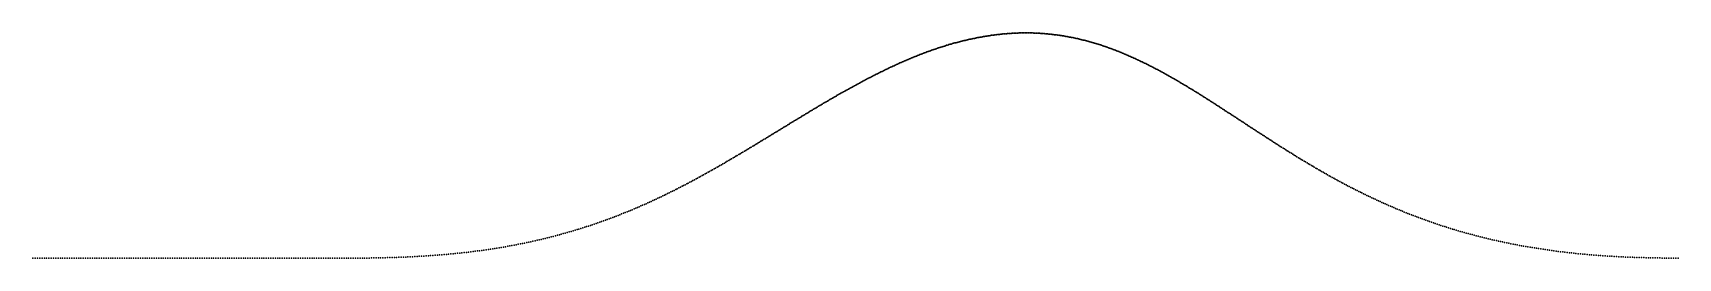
# Model space of a CAD drawing. Header units: metres. Extents: x 0 to 360, y 0 to 49.
import ezdxf

# ---------------------------------------------------------------- set-up
doc = ezdxf.new("R2010")
doc.units = ezdxf.units.M

msp = doc.modelspace()

# ---------------------------------------------------------------- linework, layer by layer
for p in [(200.43, 46.74), (200.68, 46.81), (200.94, 46.89), (201.19, 46.96), (201.44, 47.03), (201.69, 47.1), (201.94, 47.16), (202.2, 47.23), (202.45, 47.3), (202.7, 47.36), (202.95, 47.42), (203.2, 47.49), (203.46, 47.55), (203.71, 47.61), (203.96, 47.67), (204.21, 47.73), (204.46, 47.78), (204.71, 47.84), (204.96, 47.9), (205.21, 47.95), (205.47, 48), (205.72, 48.05), (205.97, 48.11), (206.22, 48.16), (206.47, 48.2), (206.72, 48.25), (206.97, 48.3), (207.22, 48.34), (207.47, 48.39), (207.72, 48.43), (207.97, 48.47), (208.22, 48.52), (208.47, 48.56), (208.73, 48.6), (208.98, 48.63), (209.23, 48.67), (209.48, 48.71), (209.73, 48.74), (209.98, 48.77), (210.23, 48.81), (210.48, 48.84), (210.73, 48.87), (210.98, 48.9), (211.23, 48.92), (211.48, 48.95), (211.73, 48.98), (211.98, 49), (212.23, 49.02), (212.48, 49.05), (212.73, 49.07), (212.98, 49.09), (213.23, 49.11), (213.48, 49.12), (213.73, 49.14), (213.98, 49.15), (214.23, 49.17), (214.48, 49.18), (214.73, 49.19), (214.98, 49.2), (215.23, 49.21), (215.48, 49.22), (215.73, 49.23), (215.98, 49.23), (216.23, 49.24), (216.48, 49.24), (216.72, 49.24), (216.97, 49.24), (217.22, 49.24), (217.47, 49.24), (217.72, 49.24), (217.97, 49.23), (218.22, 49.23), (218.47, 49.22), (218.72, 49.21), (218.97, 49.2), (219.22, 49.19), (219.47, 49.18), (219.72, 49.17), (219.97, 49.15), (220.22, 49.14), (220.47, 49.12), (220.72, 49.1), (220.97, 49.08), (221.22, 49.06), (221.47, 49.04), (221.72, 49.02), (221.97, 48.99), (222.22, 48.97), (222.47, 48.94), (222.72, 48.91), (222.97, 48.88), (223.22, 48.85), (223.47, 48.82), (223.72, 48.79), (223.97, 48.76), (224.22, 48.72), (224.47, 48.68), (224.72, 48.65), (224.97, 48.61), (225.22, 48.57), (225.47, 48.52), (225.72, 48.48), (225.97, 48.44), (226.23, 48.39), (226.48, 48.34), (226.73, 48.3), (226.98, 48.25), (227.23, 48.2), (227.48, 48.14), (227.73, 48.09), (227.98, 48.04), (228.23, 47.98), (228.48, 47.92), (228.73, 47.86), (228.98, 47.81), (229.23, 47.74), (229.48, 47.68), (229.74, 47.62), (229.99, 47.55), (230.24, 47.49), (230.49, 47.42), (230.74, 47.35), (230.99, 47.28), (231.24, 47.21), (231.5, 47.14), (231.75, 47.07), (232, 46.99), (232.25, 46.92), (232.5, 46.84), (232.75, 46.76), (190.76, 43.22), (191.02, 43.33), (191.27, 43.44), (191.53, 43.55), (191.79, 43.66), (192.04, 43.77), (192.3, 43.87), (192.55, 43.98), (192.81, 44.08), (193.07, 44.18), (193.32, 44.29), (193.58, 44.39), (193.83, 44.49), (194.09, 44.59), (194.34, 44.69), (194.6, 44.78), (194.85, 44.88), (195.11, 44.97), (195.36, 45.07), (195.62, 45.16), (195.87, 45.25), (196.13, 45.34), (196.38, 45.43), (196.63, 45.52), (196.89, 45.61), (197.14, 45.7), (197.39, 45.79), (197.65, 45.87), (197.9, 45.96), (198.15, 46.04), (198.41, 46.12), (198.66, 46.2), (198.91, 46.28), (199.17, 46.36), (199.42, 46.44), (199.67, 46.52), (199.93, 46.59), (200.18, 46.67), (233.01, 46.68), (233.26, 46.6), (233.51, 46.52), (233.76, 46.43), (234.01, 46.35), (234.27, 46.26), (234.52, 46.18), (234.77, 46.09), (235.02, 46), (235.28, 45.91), (235.53, 45.82), (235.78, 45.72), (236.03, 45.63), (236.29, 45.53), (236.54, 45.44), (236.79, 45.34), (237.05, 45.24), (237.3, 45.14), (237.55, 45.04), (237.81, 44.93), (238.06, 44.83), (238.31, 44.73), (238.57, 44.62), (238.82, 44.51), (239.08, 44.4), (239.33, 44.29), (239.58, 44.18), (239.84, 44.07), (240.09, 43.96), (240.35, 43.84), (240.6, 43.73), (240.86, 43.61), (241.11, 43.5), (241.37, 43.38), (241.62, 43.26), (183.23, 39.65), (183.49, 39.79), (183.75, 39.92), (184.02, 40.05), (184.28, 40.19), (184.54, 40.32), (184.8, 40.45), (185.06, 40.58), (185.32, 40.71), (185.58, 40.83), (185.84, 40.96), (186.1, 41.09), (186.36, 41.21), (186.62, 41.34), (186.88, 41.46), (187.14, 41.59), (187.4, 41.71), (187.66, 41.83), (187.92, 41.95), (188.18, 42.07), (188.44, 42.19), (188.7, 42.31), (188.96, 42.43), (189.21, 42.54), (189.47, 42.66), (189.73, 42.77), (189.99, 42.89), (190.24, 43), (190.5, 43.11), (241.88, 43.14), (242.13, 43.02), (242.39, 42.89), (242.64, 42.77), (242.9, 42.64), (243.16, 42.52), (243.41, 42.39), (243.67, 42.26), (243.93, 42.13), (244.18, 42), (244.44, 41.87), (244.7, 41.74), (244.95, 41.61), (245.21, 41.47), (245.47, 41.34), (245.73, 41.2), (245.98, 41.06), (246.24, 40.92), (246.5, 40.78), (246.76, 40.64), (247.02, 40.5), (247.28, 40.36), (247.54, 40.22), (247.79, 40.07), (248.05, 39.93), (248.31, 39.78), (248.57, 39.64), (176.58, 36.05), (176.85, 36.2), (177.12, 36.36), (177.39, 36.51), (177.66, 36.66), (177.92, 36.81), (178.19, 36.96), (178.46, 37.1), (178.73, 37.25), (178.99, 37.4), (179.26, 37.54), (179.53, 37.69), (179.79, 37.84), (180.06, 37.98), (180.32, 38.12), (180.59, 38.27), (180.85, 38.41), (181.12, 38.55), (181.38, 38.69), (181.65, 38.83), (181.91, 38.97), (182.18, 39.11), (182.44, 39.24), (182.7, 39.38), (182.97, 39.52), (248.83, 39.49), (249.09, 39.34), (249.35, 39.19), (249.61, 39.04), (249.88, 38.89), (250.14, 38.74), (250.4, 38.58), (250.66, 38.43), (250.92, 38.28), (251.18, 38.12), (251.45, 37.97), (251.71, 37.81), (251.97, 37.65), (252.24, 37.49), (252.5, 37.33), (252.76, 37.17), (253.03, 37.01), (253.29, 36.85), (253.56, 36.69), (253.82, 36.52), (254.09, 36.36), (254.35, 36.2), (254.62, 36.03), (170.29, 32.37), (170.57, 32.54), (170.84, 32.7), (171.12, 32.87), (171.4, 33.03), (171.67, 33.2), (171.95, 33.36), (172.22, 33.53), (172.5, 33.69), (172.77, 33.85), (173.05, 34.01), (173.32, 34.17), (173.6, 34.33), (173.87, 34.49), (174.14, 34.65), (174.41, 34.81), (174.69, 34.97), (174.96, 35.12), (175.23, 35.28), (175.5, 35.44), (175.77, 35.59), (176.04, 35.74), (176.31, 35.9), (254.89, 35.86), (255.15, 35.7), (255.42, 35.53), (255.69, 35.36), (255.95, 35.19), (256.22, 35.02), (256.49, 34.85), (256.76, 34.68), (257.03, 34.51), (257.3, 34.34), (257.57, 34.17), (257.84, 33.99), (258.11, 33.82), (258.38, 33.65), (258.65, 33.47), (258.92, 33.3), (259.19, 33.12), (259.47, 32.94), (259.74, 32.77), (260.01, 32.59), (260.29, 32.41), (164.36, 28.77), (164.64, 28.95), (164.93, 29.12), (165.22, 29.3), (165.5, 29.47), (165.79, 29.65), (166.07, 29.82), (166.36, 29.99), (166.64, 30.17), (166.92, 30.34), (167.21, 30.51), (167.49, 30.68), (167.77, 30.85), (168.05, 31.02), (168.33, 31.19), (168.62, 31.36), (168.9, 31.53), (169.17, 31.7), (169.45, 31.87), (169.73, 32.04), (170.01, 32.21), (260.56, 32.23), (260.84, 32.05), (261.11, 31.87), (261.39, 31.69), (261.66, 31.51), (261.94, 31.33), (262.22, 31.15), (262.49, 30.97), (262.77, 30.79), (263.05, 30.61), (263.33, 30.42), (263.61, 30.24), (263.89, 30.06), (264.17, 29.87), (264.45, 29.69), (264.73, 29.5), (265.02, 29.32), (265.3, 29.13), (265.58, 28.95), (265.87, 28.76), (158.49, 25.2), (158.79, 25.38), (159.09, 25.56), (159.38, 25.74), (159.68, 25.92), (159.98, 26.1), (160.27, 26.28), (160.57, 26.46), (160.86, 26.64), (161.16, 26.82), (161.45, 27), (161.74, 27.18), (162.04, 27.36), (162.33, 27.53), (162.62, 27.71), (162.91, 27.89), (163.2, 28.07), (163.49, 28.24), (163.78, 28.42), (164.07, 28.6), (266.15, 28.58), (266.43, 28.39), (266.72, 28.2), (267.01, 28.02), (267.29, 27.83), (267.58, 27.64), (267.87, 27.45), (268.16, 27.27), (268.45, 27.08), (268.74, 26.89), (269.03, 26.7), (269.32, 26.51), (269.61, 26.32), (269.9, 26.13), (270.2, 25.95), (270.49, 25.76), (270.79, 25.57), (271.08, 25.38), (271.38, 25.19), (152.67, 21.71), (152.99, 21.9), (153.3, 22.08), (153.61, 22.27), (153.92, 22.45), (154.23, 22.63), (154.54, 22.82), (154.85, 23), (155.15, 23.19), (155.46, 23.37), (155.77, 23.55), (156.07, 23.74), (156.38, 23.92), (156.68, 24.1), (156.98, 24.28), (157.29, 24.47), (157.59, 24.65), (157.89, 24.83), (158.19, 25.01), (271.68, 25), (271.97, 24.81), (272.27, 24.62), (272.57, 24.43), (272.87, 24.24), (273.17, 24.05), (273.47, 23.86), (273.77, 23.67), (274.08, 23.48), (274.38, 23.29), (274.69, 23.1), (274.99, 22.91), (275.3, 22.72), (275.6, 22.53), (275.91, 22.34), (276.22, 22.15), (276.53, 21.96), (276.84, 21.77), (277.15, 21.58), (146.24, 18.04), (146.57, 18.22), (146.9, 18.41), (147.22, 18.59), (147.55, 18.77), (147.88, 18.96), (148.21, 19.14), (148.53, 19.32), (148.85, 19.51), (149.18, 19.69), (149.5, 19.87), (149.82, 20.06), (150.14, 20.24), (150.46, 20.42), (150.78, 20.61), (151.1, 20.79), (151.41, 20.98), (151.73, 21.16), (152.04, 21.35), (152.36, 21.53), (277.46, 21.39), (277.78, 21.2), (278.09, 21.02), (278.41, 20.83), (278.72, 20.64), (279.04, 20.45), (279.36, 20.26), (279.68, 20.07), (280, 19.89), (280.32, 19.7), (280.64, 19.51), (280.96, 19.32), (281.28, 19.14), (281.61, 18.95), (281.93, 18.76), (282.26, 18.58), (282.59, 18.39), (282.92, 18.21), (283.25, 18.02), (139.4, 14.46), (139.76, 14.64), (140.11, 14.81), (140.46, 14.99), (140.81, 15.16), (141.15, 15.34), (141.5, 15.52), (141.84, 15.7), (142.19, 15.88), (142.53, 16.05), (142.87, 16.23), (143.21, 16.41), (143.55, 16.59), (143.89, 16.77), (144.23, 16.95), (144.57, 17.13), (144.9, 17.31), (145.24, 17.5), (145.57, 17.68), (145.9, 17.86), (283.58, 17.84), (283.91, 17.65), (284.24, 17.47), (284.57, 17.29), (284.91, 17.1), (285.25, 16.92), (285.58, 16.74), (285.92, 16.56), (286.26, 16.37), (286.6, 16.19), (286.94, 16.01), (287.29, 15.83), (287.63, 15.65), (287.97, 15.47), (288.32, 15.3), (288.67, 15.12), (289.02, 14.94), (289.37, 14.76), (289.72, 14.59), (290.07, 14.41), (131.73, 10.91), (132.11, 11.08), (132.48, 11.24), (132.86, 11.4), (133.23, 11.57), (133.61, 11.73), (133.98, 11.9), (134.35, 12.06), (134.72, 12.23), (135.09, 12.4), (135.45, 12.57), (135.82, 12.74), (136.18, 12.91), (136.54, 13.08), (136.91, 13.25), (137.27, 13.42), (137.63, 13.59), (137.98, 13.76), (138.34, 13.94), (138.7, 14.11), (139.05, 14.29), (290.42, 14.24), (290.78, 14.06), (291.13, 13.89), (291.49, 13.71), (291.85, 13.54), (292.21, 13.37), (292.57, 13.2), (292.93, 13.03), (293.29, 12.86), (293.66, 12.69), (294.03, 12.52), (294.39, 12.35), (294.76, 12.18), (295.13, 12.02), (295.5, 11.85), (295.87, 11.69), (296.25, 11.52), (296.62, 11.36), (297, 11.2), (297.38, 11.03), (297.76, 10.87), (122.24, 7.29), (122.65, 7.43), (123.06, 7.57), (123.47, 7.71), (123.88, 7.86), (124.28, 8), (124.69, 8.15), (125.09, 8.29), (125.49, 8.44), (125.89, 8.59), (126.29, 8.73), (126.69, 8.88), (127.08, 9.03), (127.48, 9.19), (127.87, 9.34), (128.26, 9.49), (128.65, 9.65), (129.04, 9.8), (129.43, 9.96), (129.82, 10.12), (130.2, 10.27), (130.58, 10.43), (130.97, 10.59), (131.35, 10.75), (298.14, 10.71), (298.52, 10.55), (298.9, 10.4), (299.28, 10.24), (299.67, 10.08), (300.06, 9.93), (300.45, 9.77), (300.84, 9.62), (301.23, 9.46), (301.62, 9.31), (302.01, 9.16), (302.41, 9.01), (302.81, 8.86), (303.2, 8.71), (303.6, 8.57), (304, 8.42), (304.41, 8.27), (304.81, 8.13), (305.21, 7.99), (305.62, 7.84), (306.03, 7.7), (306.44, 7.56), (306.85, 7.43), (307.26, 7.29), (109.26, 3.69), (109.72, 3.79), (110.17, 3.89), (110.62, 3.99), (111.06, 4.1), (111.51, 4.21), (111.96, 4.31), (112.4, 4.42), (112.84, 4.53), (113.28, 4.65), (113.72, 4.76), (114.16, 4.87), (114.6, 4.99), (115.04, 5.11), (115.47, 5.23), (115.9, 5.35), (116.34, 5.47), (116.77, 5.59), (117.2, 5.71), (117.62, 5.84), (118.05, 5.97), (118.48, 6.09), (118.9, 6.22), (119.32, 6.35), (119.74, 6.48), (120.16, 6.61), (120.58, 6.75), (121, 6.88), (121.41, 7.02), (121.83, 7.16), (307.67, 7.15), (308.09, 7.02), (308.5, 6.88), (308.92, 6.75), (309.34, 6.62), (309.76, 6.49), (310.18, 6.36), (310.6, 6.23), (311.03, 6.1), (311.45, 5.98), (311.88, 5.85), (312.31, 5.73), (312.74, 5.61), (313.17, 5.49), (313.6, 5.37), (314.04, 5.25), (314.47, 5.13), (314.91, 5.01), (315.35, 4.9), (315.79, 4.79), (316.23, 4.67), (316.67, 4.56), (317.11, 4.45), (317.55, 4.35), (318, 4.24), (318.45, 4.13), (318.89, 4.03), (319.34, 3.93), (319.79, 3.82), (320.24, 3.72), (320.7, 3.62), (0, 0), (0, 0), (70.49, 0), (70.99, 0), (71.49, 0), (71.99, 0.01), (72.49, 0.01), (72.99, 0.02), (73.49, 0.02), (73.99, 0.03), (74.49, 0.04), (74.99, 0.04), (75.49, 0.05), (75.99, 0.06), (76.49, 0.07), (76.98, 0.08), (77.48, 0.1), (77.98, 0.11), (78.48, 0.13), (78.98, 0.14), (79.48, 0.16), (79.97, 0.18), (80.47, 0.19), (80.97, 0.21), (81.47, 0.24), (81.96, 0.26), (82.46, 0.28), (82.96, 0.31), (83.45, 0.33), (83.95, 0.36), (84.44, 0.39), (84.94, 0.41), (85.43, 0.44), (85.93, 0.48), (86.42, 0.51), (86.91, 0.54), (87.4, 0.58), (87.9, 0.61), (88.39, 0.65), (88.88, 0.69), (89.37, 0.73), (89.86, 0.77), (90.35, 0.82), (90.84, 0.86), (91.33, 0.91), (91.82, 0.95), (92.3, 1), (92.79, 1.05), (93.27, 1.1), (93.76, 1.15), (94.24, 1.21), (94.73, 1.26), (95.21, 1.32), (95.69, 1.38), (96.17, 1.44), (96.65, 1.5), (97.13, 1.56), (97.61, 1.62), (98.09, 1.69), (98.57, 1.75), (99.04, 1.82), (99.52, 1.89), (99.99, 1.96), (100.47, 2.04), (100.94, 2.11), (101.41, 2.18), (101.88, 2.26), (102.35, 2.34), (102.82, 2.42), (103.29, 2.5), (103.75, 2.58), (104.22, 2.67), (104.68, 2.75), (105.15, 2.84), (105.61, 2.93), (106.07, 3.02), (106.53, 3.11), (106.99, 3.2), (107.45, 3.3), (107.9, 3.39), (108.36, 3.49), (108.81, 3.59), (321.15, 3.53), (321.6, 3.43), (322.06, 3.34), (322.52, 3.24), (322.98, 3.15), (323.44, 3.06), (323.9, 2.97), (324.36, 2.88), (324.82, 2.79), (325.29, 2.71), (325.75, 2.62), (326.22, 2.54), (326.68, 2.46), (327.15, 2.38), (327.62, 2.3), (328.09, 2.22), (328.56, 2.15), (329.03, 2.07), (329.51, 2), (329.98, 1.93), (330.46, 1.85), (330.93, 1.79), (331.41, 1.72), (331.89, 1.65), (332.36, 1.59), (332.84, 1.52), (333.32, 1.46), (333.8, 1.4), (334.29, 1.34), (334.77, 1.28), (335.25, 1.23), (335.74, 1.17), (336.22, 1.12), (336.71, 1.07), (337.19, 1.02), (337.68, 0.97), (338.17, 0.92), (338.65, 0.87), (339.14, 0.83), (339.63, 0.78), (340.12, 0.74), (340.61, 0.7), (341.1, 0.66), (341.6, 0.62), (342.09, 0.59), (342.58, 0.55), (343.07, 0.52), (343.57, 0.48), (344.06, 0.45), (344.55, 0.42), (345.05, 0.39), (345.54, 0.36), (346.04, 0.34), (346.54, 0.31), (347.03, 0.29), (347.53, 0.26), (348.02, 0.24), (348.52, 0.22), (349.02, 0.2), (349.52, 0.18), (350.01, 0.16), (350.51, 0.14), (351.01, 0.13), (351.51, 0.11), (352.01, 0.1), (352.51, 0.09), (353.01, 0.08), (353.5, 0.06), (354, 0.05), (354.5, 0.05), (355, 0.04), (355.5, 0.03), (356, 0.02), (356.5, 0.02), (357, 0.01), (357.5, 0.01), (358, 0.01), (358.5, 0), (359, 0), (359.5, 0), (0.5, 0), (1, 0), (1.5, 0), (2, 0), (2.5, 0), (3, 0), (3.5, 0), (4, 0), (4.5, 0), (5, 0), (5.5, 0), (6, 0), (6.5, 0), (7, 0), (7.5, 0), (8, 0), (8.5, 0), (9, 0), (9.5, 0), (10, 0), (10.5, 0), (11, 0), (11.5, 0), (12, 0), (12.5, 0), (13, 0), (13.5, 0), (14, 0), (14.5, 0), (15, 0), (15.5, 0), (16, 0), (16.5, 0), (17, 0), (17.5, 0), (18, 0), (18.5, 0), (19, 0), (19.5, 0), (20, 0), (20.5, 0), (21, 0), (21.5, 0), (22, 0), (22.5, 0), (23, 0), (23.5, 0), (24, 0), (24.5, 0), (25, 0), (25.5, 0), (26, 0), (26.5, 0), (27, 0), (27.5, 0), (28, 0), (28.5, 0), (29, 0), (29.5, 0), (30, 0), (30.5, 0), (31, 0), (31.5, 0), (32, 0), (32.5, 0), (33, 0), (33.5, 0), (34, 0), (34.5, 0), (35, 0), (35.5, 0), (36, 0), (36.5, 0), (37, 0), (37.5, 0), (37.99, 0), (38.49, 0), (38.99, 0), (39.49, 0), (39.99, 0), (40.49, 0), (40.99, 0), (41.49, 0), (41.99, 0), (42.49, 0), (42.99, 0), (43.49, 0), (43.99, 0), (44.49, 0), (44.99, 0), (45.49, 0), (45.99, 0), (46.49, 0), (46.99, 0), (47.49, 0), (47.99, 0), (48.49, 0), (48.99, 0), (49.49, 0), (49.99, 0), (50.49, 0), (50.99, 0), (51.49, 0), (51.99, 0), (52.49, 0), (52.99, 0), (53.49, 0), (53.99, 0), (54.49, 0), (54.99, 0), (55.49, 0), (55.99, 0), (56.49, 0), (56.99, 0), (57.49, 0), (57.99, 0), (58.49, 0), (58.99, 0), (59.49, 0), (59.99, 0), (60.49, 0), (60.99, 0), (61.49, 0), (61.99, 0), (62.49, 0), (62.99, 0), (63.49, 0), (63.99, 0), (64.49, 0), (64.99, 0), (65.49, 0), (65.99, 0), (66.49, 0), (66.99, 0), (67.49, 0), (67.99, 0), (68.49, 0), (68.99, 0), (69.49, 0), (69.99, 0)]:
    msp.add_point(p)

doc.saveas('drawing.dxf')
